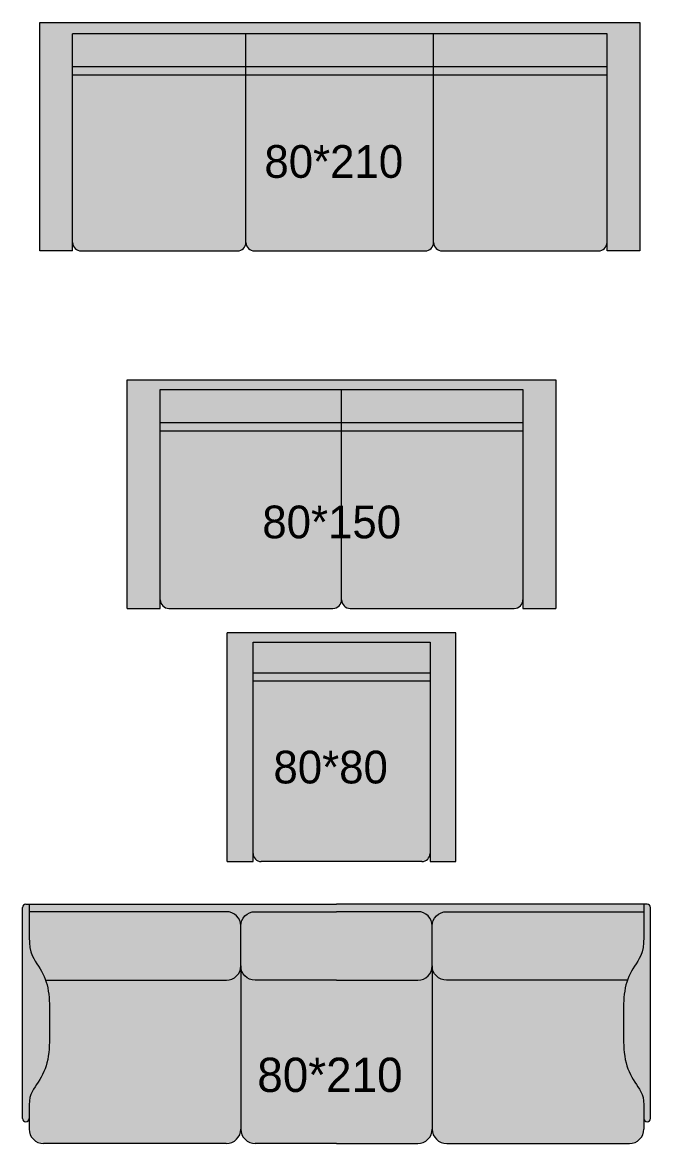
# Model space of a CAD drawing. Header units: millimetres. Extents: x -14819 to 43195, y -10328 to 20814.
# Drawn here: x 14054.6 to 14274.5, y 17834.2 to 18226.6 of the extents above; entities that cross this region are included whole.
import ezdxf

# ---------------------------------------------------------------- set-up
doc = ezdxf.new("R2010")
doc.units = ezdxf.units.MM
doc.layers.add('DV_Furnitures', color=250, linetype='Continuous', lineweight=5)
doc.layers.add('DV_Hatch Living', color=43, linetype='Continuous', lineweight=5)
doc.layers.add('DV_Text block', color=20, linetype='Continuous')
doc.styles.get("Standard").update_dxf_attribs({"font": 'arial.ttf'})

# ---------------------------------------------------------------- blocks, each defined once
blk = doc.blocks.new('*U1004')
at = {"layer": 'DV_Hatch Living', "transparency": 33554579}
h = blk.add_hatch(color=256, dxfattribs=at)
h.dxf.hatch_style = 1
h.paths.add_polyline_path([(-32.85, -18.41), (-93.54, -18.41), (-93.54, -77, 0.414206), (-90.54, -80), (-35.85, -80, 0.414214), (-32.85, -77)])
h.paths.add_polyline_path([(-93.54, -4), (93.54, -4), (93.54, -80), (105, -80), (105, 0), (-105, 0), (-105, -80), (-93.54, -80)])
h.paths.add_polyline_path([(-32.85, -4), (-93.54, -4), (-93.54, -15.53), (-32.85, -15.53)], flags=17)
h.paths.add_polyline_path([(32.85, -4), (-32.85, -4), (-32.85, -15.53), (32.85, -15.53)], flags=17)
h.paths.add_polyline_path([(93.54, -4), (32.85, -4), (32.85, -15.53), (93.54, -15.53)], flags=17)
h.paths.add_polyline_path([(93.54, -18.41), (32.85, -18.41), (32.85, -77, 0.414214), (35.85, -80), (90.54, -80, 0.414221), (93.54, -77)])
h.paths.add_polyline_path([(32.85, -18.41), (-32.85, -18.41), (-32.85, -77, 0.414214), (-29.85, -80), (29.85, -80, 0.414214), (32.85, -77)])
h.paths.add_polyline_path([(93.54, -15.53), (32.85, -15.53), (32.85, -18.41), (93.54, -18.41)], flags=17)
h.paths.add_polyline_path([(-32.85, -15.53), (-93.54, -15.53), (-93.54, -18.41), (-32.85, -18.41)], flags=17)
h.paths.add_polyline_path([(32.85, -15.53), (-32.85, -15.53), (-32.85, -18.41), (32.85, -18.41)], flags=17)
at = {"color": 18, "lineweight": 5, "true_color": 0x000000}
for p, q in [((-105, -80), (-105, 0)), ((-105, 0), (105, 0)), ((105, 0), (105, -80)), ((-93.54, -80), (-93.54, -4)), ((93.54, -4), (-93.54, -4)), ((-32.85, -77), (-32.85, -4)), ((32.85, -77), (32.85, -4)), ((93.54, -80), (93.54, -4)), ((93.54, -15.53), (-93.54, -15.53)), ((93.54, -18.41), (-93.54, -18.41)), ((-93.54, -80), (-105, -80)), ((-90.54, -80), (-35.85, -80)), ((-29.85, -80), (29.85, -80)), ((35.85, -80), (90.54, -80)), ((105, -80), (93.54, -80))]:
    blk.add_line(p, q, dxfattribs=at)
for centre, start, end in [((-90.54, -77), 180, 270), ((-35.85, -77), 270, 0), ((-29.85, -77), 180, 270), ((29.85, -77), 270, 0), ((35.85, -77), 180, 270), ((90.54, -77), 270, 0)]:
    blk.add_arc(centre, 3, start, end, dxfattribs=at)
at = {"layer": 'DV_Text block', "color": 18, "lineweight": 5, "true_color": 0x000000, "insert": (-26.4, -42.94), "char_height": 11.4592, "attachment_point": 1}
blk.add_mtext_dynamic_manual_height_columns('{\\fDM Sans|b0|i0|c0|p2;\\C256;80*210}', width=0.0601, gutter_width=1.25, heights=[0], dxfattribs=at)
blk = doc.blocks.new('*U1003')
at = {"layer": 'DV_Hatch Living', "transparency": 33554579}
h = blk.add_hatch(color=256, dxfattribs=at)
h.dxf.hatch_style = 1
h.paths.add_polyline_path([(63.47, -17.82), (0, -17.82), (0, -77, 0.414214), (3, -80), (60.47, -80, 0.414214), (63.47, -77)])
h.paths.add_polyline_path([(0, -17.82), (-63.47, -17.82), (-63.47, -77, 0.414214), (-60.47, -80), (-3, -80, 0.414214), (0, -77)])
h.paths.add_polyline_path([(0, -14.94), (-63.47, -14.94), (-63.47, -17.82), (0, -17.82)], flags=17)
h.paths.add_polyline_path([(63.47, -14.94), (0, -14.94), (0, -17.82), (63.47, -17.82)], flags=17)
h.paths.add_polyline_path([(63.47, -3.41), (0, -3.41), (0, -14.94), (63.47, -14.94)], flags=17)
h.paths.add_polyline_path([(0, -3.41), (-63.47, -3.41), (-63.47, -14.94), (0, -14.94)], flags=17)
h.paths.add_polyline_path([(75, 0), (-75, 0), (-75, -80), (-63.47, -80), (-63.47, -3.41), (0, -3.41), (63.47, -3.41), (63.47, -14.94), (63.47, -17.82), (63.47, -77), (63.47, -80), (75, -80)])
at = {"color": 18, "lineweight": 5, "true_color": 0x000000}
for p, q in [((-75, 0), (75, 0)), ((75, 0), (75, -80)), ((-75, -80), (-75, 0)), ((-63.47, -80), (-63.47, -3.41)), ((-63.47, -3.41), (63.47, -3.41)), ((0, -77), (0, -3.41)), ((63.47, -3.41), (63.47, -80)), ((-63.47, -14.94), (63.47, -14.94)), ((-63.47, -17.82), (63.47, -17.82)), ((-75, -80), (-63.47, -80)), ((-60.47, -80), (-3, -80)), ((3, -80), (60.47, -80)), ((63.47, -80), (75, -80))]:
    blk.add_line(p, q, dxfattribs=at)
for centre, start, end in [((-60.47, -77), 180, 270), ((-3, -77), 270, 0), ((3, -77), 180, 270), ((60.47, -77), 270, 0)]:
    blk.add_arc(centre, 3, start, end, dxfattribs=at)
at = {"layer": 'DV_Text block', "lineweight": 5, "insert": (-27.74, -44), "char_height": 11.4592, "attachment_point": 1}
blk.add_mtext_dynamic_manual_height_columns('{\\fDM Sans|b0|i0|c0|p2;80*150}', width=0.0601, gutter_width=1.25, heights=[0], dxfattribs=at)
blk = doc.blocks.new('*U1002')
at = {"layer": 'DV_Hatch Living', "transparency": 33554579}
h = blk.add_hatch(color=256, dxfattribs=at)
h.dxf.hatch_style = 1
h.paths.add_polyline_path([(30.97, -16.7), (-30.97, -16.7), (-30.97, -77.19, 0.414214), (-28.16, -80), (28.16, -80, 0.414214), (30.97, -77.19)])
h.paths.add_polyline_path([(40, 0), (-40, 0), (-40, -80), (-30.97, -80), (-30.97, -3.2), (30.97, -3.2), (30.97, -80), (40, -80)])
h.paths.add_polyline_path([(30.97, -3.2), (-30.97, -3.2), (-30.97, -14), (30.97, -14)], flags=17)
h.paths.add_polyline_path([(30.97, -14), (-30.97, -14), (-30.97, -16.7), (30.97, -16.7)], flags=17)
at = {"color": 18, "lineweight": 5, "true_color": 0x000000}
for p, q in [((40, 0), (-40, 0)), ((40, -80), (40, 0)), ((-40, -80), (-40, 0)), ((-30.97, -80), (-30.97, -3.2)), ((-30.97, -3.2), (30.97, -3.2)), ((30.97, -3.2), (30.97, -80)), ((-30.97, -14), (30.97, -14)), ((-30.97, -16.7), (30.97, -16.7)), ((-40, -80), (-30.97, -80)), ((28.16, -80), (-28.16, -80)), ((30.97, -80), (40, -80))]:
    blk.add_line(p, q, dxfattribs=at)
for centre, start, end in [((-28.16, -77.19), 180, 270), ((28.16, -77.19), 270, 0)]:
    blk.add_arc(centre, 2.81, start, end, dxfattribs=at)
at = {"layer": 'DV_Text block', "color": 18, "lineweight": 5, "true_color": 0x000000, "insert": (-23.84, -41.21), "char_height": 11.4592, "attachment_point": 1}
blk.add_mtext_dynamic_manual_height_columns('{\\fDM Sans|b0|i0|c0|p2;\\C256;80*80}', width=0.0601, gutter_width=1.25, heights=[0], dxfattribs=at)
blk = doc.blocks.new('*U1001')
at = {"layer": 'DV_Hatch Living', "transparency": 33554579}
h = blk.add_hatch(color=256, dxfattribs=at)
h.dxf.hatch_style = 1
edge = h.paths.add_edge_path()
edge.add_spline(control_points=[(107.61, -70.21), (107.61, -66.45), (104.17, -62.58), (100.5, -54.92), (100.5, -44), (100.5, -38.68), (100.5, -31.12), (101.54, -27.49), (101.85, -26.62)], knot_values=[0.963765, 0.963765, 0.963765, 0.963765, 1.292123, 1.620481, 1.948839, 2.277196, 2.605554, 2.714903, 2.714903, 2.714903, 2.714903], degree=3, periodic=0)
edge.add_line((101.85, -26.62), (38.5, -26.62))
edge.add_arc((38.5, -21.62), 5, 180, 270, ccw=False)
edge.add_line((33.5, -21.62), (33.5, -78.74))
edge.add_arc((38.58, -78.74), 5.08, 180, 270)
edge.add_line((38.58, -83.82), (102.53, -83.82))
edge.add_arc((102.53, -78.74), 5.08, 270, 360)
edge.add_spline(control_points=[(107.61, -78.74), (107.61, -76.88), (107.61, -75.03)], knot_values=[0, 0, 0, 0.105543, 0.105543, 0.105543], degree=2, periodic=0)
edge.add_spline(control_points=[(107.61, -75.03), (107.61, -73.42), (107.61, -71.82), (107.61, -70.21)], knot_values=[2.714903, 2.714903, 2.714903, 2.714903, 2.87301, 2.87301, 2.87301, 2.87301], degree=3, periodic=0)
edge = h.paths.add_edge_path()
edge.add_arc((28.5, -21.62), 5, -90, 0, ccw=False)
edge.add_line((28.5, -26.62), (0, -26.62))
edge.add_line((0, -26.62), (-28.5, -26.62))
edge.add_arc((-28.5, -21.62), 5, 180, 270, ccw=False)
edge.add_line((-33.5, -21.62), (-33.5, -78.74))
edge.add_arc((-28.42, -78.74), 5.08, 180, 270)
edge.add_spline(control_points=[(-28.42, -83.82), (-23.13, -83.82), (0, -83.82)], knot_values=[1.453728, 1.453728, 1.453728, 3.571721, 3.571721, 3.571721], degree=2, periodic=0)
edge.add_spline(control_points=[(0, -83.82), (23.13, -83.82), (28.42, -83.82)], knot_values=[1.453728, 1.453728, 1.453728, 3.571721, 3.571721, 3.571721], degree=2, periodic=0)
edge.add_arc((28.42, -78.74), 5.08, 270, 360)
edge.add_line((33.5, -78.74), (33.5, -21.62))
edge = h.paths.add_edge_path()
edge.add_spline(control_points=[(-107.61, -70.21), (-107.61, -66.45), (-104.17, -62.58), (-100.5, -54.92), (-100.5, -44), (-100.5, -38.68), (-100.5, -31.12), (-101.54, -27.49), (-101.85, -26.62)], knot_values=[0.963765, 0.963765, 0.963765, 0.963765, 1.292123, 1.620481, 1.948839, 2.277196, 2.605554, 2.714903, 2.714903, 2.714903, 2.714903], degree=3, periodic=0)
edge.add_spline(control_points=[(-101.85, -26.62), (-102.48, -24.88), (-104.6, -20.86), (-107.61, -17.3), (-107.61, -11.52)], knot_values=[0.416399, 0.416399, 0.416399, 0.416399, 0.635408, 0.963765, 0.963765, 0.963765, 0.963765], degree=3, periodic=0)
edge.add_spline(control_points=[(-107.61, -11.52), (-107.61, -8.57), (-107.61, -5.61), (-107.61, -2.65)], knot_values=[0.125538, 0.125538, 0.125538, 0.125538, 0.416399, 0.416399, 0.416399, 0.416399], degree=3, periodic=0)
edge.add_spline(control_points=[(-107.61, -2.65), (-107.61, -2.16), (-107.61, -1.67), (-107.61, -1.17)], knot_values=[0.076871, 0.076871, 0.076871, 0.076871, 0.125538, 0.125538, 0.125538, 0.125538], degree=3, periodic=0)
edge.add_line((-107.61, -1.17), (-107.61, 0))
edge.add_line((-107.61, 0), (-108.78, 0))
edge.add_arc((-108.78, -1.17), 1.17, 90, 180)
edge.add_spline(control_points=[(-109.96, -1.17), (-109.96, -25.79), (-109.96, -50.41), (-109.96, -75.03)], knot_values=[2.993759, 2.993759, 2.993759, 2.993759, 5.416888, 5.416888, 5.416888, 5.416888], degree=3, periodic=0)
edge.add_arc((-108.78, -75.03), 1.17, 180, 270)
edge.add_arc((-108.78, -75.03), 1.17, 270, 360)
edge.add_spline(control_points=[(-107.61, -75.03), (-107.61, -73.42), (-107.61, -71.82), (-107.61, -70.21)], knot_values=[2.714903, 2.714903, 2.714903, 2.714903, 2.87301, 2.87301, 2.87301, 2.87301], degree=3, periodic=0)
edge = h.paths.add_edge_path()
edge.add_spline(control_points=[(109.96, -75.03), (109.96, -50.41), (109.96, -25.79), (109.96, -1.17)], knot_values=[2.993759, 2.993759, 2.993759, 2.993759, 5.416888, 5.416888, 5.416888, 5.416888], degree=3, periodic=0)
edge.add_arc((108.78, -1.17), 1.17, 0, 90)
edge.add_line((108.78, 0), (107.61, 0))
edge.add_line((107.61, 0), (107.61, -1.17))
edge.add_spline(control_points=[(107.61, -1.17), (107.61, -1.67), (107.61, -2.16), (107.61, -2.65)], knot_values=[0.076871, 0.076871, 0.076871, 0.076871, 0.125538, 0.125538, 0.125538, 0.125538], degree=3, periodic=0)
edge.add_spline(control_points=[(107.61, -2.65), (107.61, -5.61), (107.61, -8.57), (107.61, -11.52)], knot_values=[0.125538, 0.125538, 0.125538, 0.125538, 0.416399, 0.416399, 0.416399, 0.416399], degree=3, periodic=0)
edge.add_spline(control_points=[(107.61, -11.52), (107.61, -17.3), (104.6, -20.86), (102.48, -24.88), (101.85, -26.62)], knot_values=[0.416399, 0.416399, 0.416399, 0.416399, 0.744757, 0.963765, 0.963765, 0.963765, 0.963765], degree=3, periodic=0)
edge.add_spline(control_points=[(101.85, -26.62), (101.54, -27.49), (100.5, -31.12), (100.5, -38.68), (100.5, -44), (100.5, -54.92), (104.17, -62.58), (107.61, -66.45), (107.61, -70.21)], knot_values=[0.963765, 0.963765, 0.963765, 0.963765, 1.073115, 1.401473, 1.72983, 2.058188, 2.386546, 2.714903, 2.714903, 2.714903, 2.714903], degree=3, periodic=0)
edge.add_spline(control_points=[(107.61, -70.21), (107.61, -71.82), (107.61, -73.42), (107.61, -75.03)], knot_values=[2.714903, 2.714903, 2.714903, 2.714903, 2.87301, 2.87301, 2.87301, 2.87301], degree=3, periodic=0)
edge.add_arc((108.78, -75.03), 1.17, 180, 270)
edge.add_arc((108.78, -75.03), 1.17, 270, 360)
h = blk.add_hatch(color=256, dxfattribs=at)
h.dxf.hatch_style = 1
h.paths.add_polyline_path([(0, -26.62), (28.5, -26.62, 0.414214), (33.5, -21.62), (33.5, -7.65, 0.414214), (28.5, -2.65), (0, -2.65), (-28.5, -2.65, 0.414214), (-33.5, -7.65), (-33.5, -21.62, 0.414214), (-28.5, -26.62)])
edge = h.paths.add_edge_path()
edge.add_line((-107.61, 0), (-107.61, -1.17))
edge.add_spline(control_points=[(-107.61, -1.17), (-107.61, -1.67), (-107.61, -2.16), (-107.61, -2.65)], knot_values=[0.076871, 0.076871, 0.076871, 0.076871, 0.125538, 0.125538, 0.125538, 0.125538], degree=3, periodic=0)
edge.add_line((-107.61, -2.65), (-38.5, -2.65))
edge.add_arc((-38.5, -7.65), 5, 0, 90, ccw=False)
edge.add_arc((-28.5, -7.65), 5, 90, 180, ccw=False)
edge.add_line((-28.5, -2.65), (0, -2.65))
edge.add_line((0, -2.65), (28.5, -2.65))
edge.add_arc((28.5, -7.65), 5, 0, 90, ccw=False)
edge.add_arc((38.5, -7.65), 5, 90, 180, ccw=False)
edge.add_line((38.5, -2.65), (107.61, -2.65))
edge.add_spline(control_points=[(107.61, -2.65), (107.61, -2.16), (107.61, -1.67), (107.61, -1.17)], knot_values=[0.076871, 0.076871, 0.076871, 0.076871, 0.125538, 0.125538, 0.125538, 0.125538], degree=3, periodic=0)
edge.add_line((107.61, -1.17), (107.61, 0))
edge.add_line((107.61, 0), (0, 0))
edge.add_line((0, 0), (-107.61, 0))
edge = h.paths.add_edge_path()
edge.add_spline(control_points=[(101.85, -26.62), (102.48, -24.88), (104.6, -20.86), (107.61, -17.3), (107.61, -11.52)], knot_values=[0.416399, 0.416399, 0.416399, 0.416399, 0.635408, 0.963765, 0.963765, 0.963765, 0.963765], degree=3, periodic=0)
edge.add_spline(control_points=[(107.61, -11.52), (107.61, -8.57), (107.61, -5.61), (107.61, -2.65)], knot_values=[0.125538, 0.125538, 0.125538, 0.125538, 0.416399, 0.416399, 0.416399, 0.416399], degree=3, periodic=0)
edge.add_line((107.61, -2.65), (38.5, -2.65))
edge.add_arc((38.5, -7.65), 5, 90, 180)
edge.add_line((33.5, -7.65), (33.5, -21.62))
edge.add_arc((38.5, -21.62), 5, 180, 270)
edge.add_line((38.5, -26.62), (101.85, -26.62))
edge = h.paths.add_edge_path()
edge.add_spline(control_points=[(-107.61, -2.65), (-107.61, -5.61), (-107.61, -8.57), (-107.61, -11.52)], knot_values=[0.125538, 0.125538, 0.125538, 0.125538, 0.416399, 0.416399, 0.416399, 0.416399], degree=3, periodic=0)
edge.add_spline(control_points=[(-107.61, -11.52), (-107.61, -17.3), (-104.6, -20.86), (-102.48, -24.88), (-101.85, -26.62)], knot_values=[0.416399, 0.416399, 0.416399, 0.416399, 0.744757, 0.963765, 0.963765, 0.963765, 0.963765], degree=3, periodic=0)
edge.add_line((-101.85, -26.62), (-38.5, -26.62))
edge.add_arc((-38.5, -21.62), 5, 270, 360)
edge.add_line((-33.5, -21.62), (-33.5, -7.65))
edge.add_arc((-38.5, -7.65), 5, 0, 90)
edge.add_line((-38.5, -2.65), (-107.61, -2.65))
edge = h.paths.add_edge_path()
edge.add_spline(control_points=[(-101.85, -26.62), (-101.54, -27.49), (-100.5, -31.12), (-100.5, -38.68), (-100.5, -44), (-100.5, -54.92), (-104.17, -62.58), (-107.61, -66.45), (-107.61, -70.21)], knot_values=[0.963765, 0.963765, 0.963765, 0.963765, 1.073115, 1.401473, 1.72983, 2.058188, 2.386546, 2.714903, 2.714903, 2.714903, 2.714903], degree=3, periodic=0)
edge.add_spline(control_points=[(-107.61, -70.21), (-107.61, -71.82), (-107.61, -73.42), (-107.61, -75.03)], knot_values=[2.714903, 2.714903, 2.714903, 2.714903, 2.87301, 2.87301, 2.87301, 2.87301], degree=3, periodic=0)
edge.add_spline(control_points=[(-107.61, -75.03), (-107.61, -76.88), (-107.61, -78.74)], knot_values=[0, 0, 0, 0.105543, 0.105543, 0.105543], degree=2, periodic=0)
edge.add_arc((-102.53, -78.74), 5.08, 180, 270)
edge.add_spline(control_points=[(-102.53, -83.82), (-87.41, -83.82), (-38.58, -83.82)], knot_values=[0.367342, 0.367342, 0.367342, 3.571721, 3.571721, 3.571721], degree=2, periodic=0)
edge.add_arc((-38.58, -78.74), 5.08, 270, 360)
edge.add_line((-33.5, -78.74), (-33.5, -21.62))
edge.add_arc((-38.5, -21.62), 5, 270, 360, ccw=False)
edge.add_line((-38.5, -26.62), (-101.85, -26.62))
at = {"color": 18, "true_color": 0x000000}
for p, q in [((-33.5, -21.62), (-33.5, -78.74)), ((33.5, -21.62), (33.5, -78.74)), ((38.58, -83.82), (102.53, -83.82))]:
    blk.add_line(p, q, dxfattribs=at)
for points in [[(-108.78, 0), (-107.61, 0), (-107.61, -1.17)], [(-107.61, 0), (0, 0)], [(107.61, 0), (0, 0)], [(108.78, 0), (107.61, 0), (107.61, -1.17)]]:
    blk.add_lwpolyline(points, dxfattribs=at)
for points in [[(0, -26.62), (-28.5, -26.62, -0.414214), (-33.5, -21.62), (-33.5, -7.65, -0.414214), (-28.5, -2.65), (0, -2.65)], [(0, -26.62), (28.5, -26.62, 0.414214), (33.5, -21.62), (33.5, -7.65, 0.414214), (28.5, -2.65), (0, -2.65)], [(101.85, -26.62), (38.5, -26.62, -0.414214), (33.5, -21.62), (33.5, -7.65, -0.414214), (38.5, -2.65), (107.61, -2.65)]]:
    blk.add_lwpolyline(points, format="xyb", dxfattribs=at)
for centre, radius, start, end in [((-108.78, -1.17), 1.17, 90, 180), ((108.78, -1.17), 1.17, 360, 90), ((-108.78, -75.03), 1.17, 180, 270), ((-108.78, -75.03), 1.17, 270, 0), ((108.78, -75.03), 1.17, 180, 270), ((108.78, -75.03), 1.17, 270, 360), ((-102.53, -78.74), 5.08, 180, 270), ((-38.58, -78.74), 5.08, 270, 0), ((-28.42, -78.74), 5.08, 180, 270), ((28.42, -78.74), 5.08, 270, 0), ((38.58, -78.74), 5.08, 180, 270), ((102.53, -78.74), 5.08, 270, 0)]:
    blk.add_arc(centre, radius, start, end, dxfattribs=at)
for points, degree in [([(-109.96, -75.03), (-109.96, -50.41), (-109.96, -25.79), (-109.96, -1.17)], 3), ([(-107.61, -1.17), (-107.61, -4.62), (-107.61, -8.07), (-107.61, -11.52)], 3), ([(107.61, -1.17), (107.61, -4.62), (107.61, -8.07), (107.61, -11.52)], 3), ([(109.96, -75.03), (109.96, -50.41), (109.96, -25.79), (109.96, -1.17)], 3), ([(-107.61, -11.52), (-107.61, -17.3), (-104, -21.58), (-100.5, -28.96), (-100.5, -38.68), (-100.5, -44), (-100.5, -54.92), (-104.17, -62.58), (-107.61, -66.45), (-107.61, -70.21)], 3), ([(107.61, -11.52), (107.61, -17.3), (104, -21.58), (100.5, -28.96), (100.5, -38.68), (100.5, -44), (100.5, -54.92), (104.17, -62.58), (107.61, -66.45), (107.61, -70.21)], 3), ([(-107.61, -70.21), (-107.61, -71.82), (-107.61, -73.42), (-107.61, -75.03)], 3), ([(107.61, -70.21), (107.61, -71.82), (107.61, -73.42), (107.61, -75.03)], 3), ([(-107.61, -75.03), (-107.61, -76.88), (-107.61, -78.74)], 2), ([(107.61, -75.03), (107.61, -76.88), (107.61, -78.74)], 2), ([(-38.58, -83.82), (-87.41, -83.82), (-102.53, -83.82)], 2), ([(0, -83.82), (-23.13, -83.82), (-28.42, -83.82)], 2), ([(0, -83.82), (23.13, -83.82), (28.42, -83.82)], 2)]:
    blk.add_open_spline(points, degree=degree, dxfattribs=at)
at = {"layer": 'DV_Hatch Living', "color": 18, "true_color": 0x000000}
blk.add_lwpolyline([(-101.85, -26.62), (-38.5, -26.62, 0.414214), (-33.5, -21.62), (-33.5, -7.65, 0.414214), (-38.5, -2.65), (-107.61, -2.65)], format="xyb", dxfattribs=at)
at = {"layer": 'DV_Text block', "lineweight": 5, "insert": (-27.73, -53.75), "char_height": 12, "attachment_point": 1}
blk.add_mtext_dynamic_manual_height_columns('{\\fDM Sans|b0|i0|c0|p2;80*210}', width=66.9367, gutter_width=1.25, heights=[0], dxfattribs=at)

msp = doc.modelspace()

# ---------------------------------------------------------------- block references
at = {"layer": 'DV_Furnitures'}
for name, p in [('*U1004', (14165.67, 18226.63)), ('*U1003', (14166.28, 18101.51)), ('*U1002', (14166.28, 18012.92)), ('*U1001', (14164.51, 17918.01))]:
    msp.add_blockref(name, p, dxfattribs=at)

doc.saveas('drawing.dxf')
